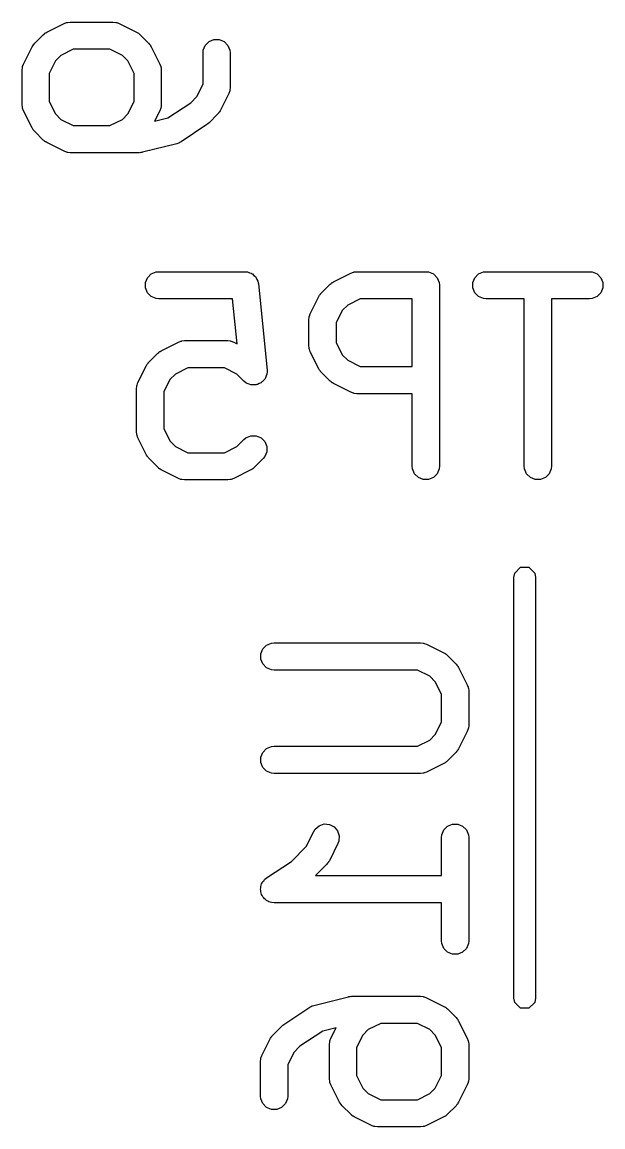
# Model space of a CAD drawing. Extents: x 3.97 to 7.47, y -4.85 to -2.95.
# Drawn here: x 5.7719 to 5.8983, y -3.9851 to -3.7448 of the extents above; entities that cross this region are included whole.
import ezdxf

# ---------------------------------------------------------------- set-up
doc = ezdxf.new("R2010")
doc.units = 0
doc.header["$MEASUREMENT"] = 0
doc.layers.add('BLACK', color=7, linetype='CONTINUOUS')

msp = doc.modelspace()

# ---------------------------------------------------------------- linework, layer by layer
at = {"layer": 'BLACK', "linetype": 'CONTINUOUS'}
for p, q in [((5.77728, -3.74701), (5.78103, -3.74513)), ((5.78103, -3.74513), (5.78157, -3.74492)), ((5.78157, -3.74492), (5.78167, -3.74492)), ((5.78167, -3.74492), (5.78177, -3.74488)), ((5.78177, -3.74488), (5.78235, -3.74482)), ((5.78235, -3.74482), (5.79172, -3.74482)), ((5.79172, -3.74482), (5.7923, -3.74488)), ((5.7923, -3.74488), (5.7924, -3.74492)), ((5.7924, -3.74492), (5.7925, -3.74492)), ((5.7925, -3.74492), (5.79304, -3.74513)), ((5.79304, -3.74513), (5.79679, -3.74701)), ((5.77464, -3.74943), (5.77651, -3.74756)), ((5.77651, -3.74756), (5.77674, -3.74737)), ((5.77674, -3.74737), (5.77679, -3.74731)), ((5.77679, -3.74731), (5.77688, -3.74726)), ((5.77688, -3.74726), (5.77696, -3.74719)), ((5.77696, -3.74719), (5.77703, -3.74716)), ((5.77703, -3.74716), (5.77728, -3.74701)), ((5.79679, -3.74701), (5.79704, -3.74716)), ((5.79704, -3.74716), (5.79711, -3.74719)), ((5.79711, -3.74719), (5.79719, -3.74726)), ((5.79719, -3.74726), (5.79728, -3.74731)), ((5.79728, -3.74731), (5.79733, -3.74737)), ((5.79733, -3.74737), (5.79756, -3.74756)), ((5.79756, -3.74756), (5.79943, -3.74943)), ((5.77221, -3.75395), (5.77408, -3.7502)), ((5.77408, -3.7502), (5.77424, -3.74995)), ((5.77424, -3.74995), (5.77427, -3.74988)), ((5.77427, -3.74988), (5.77433, -3.7498)), ((5.77433, -3.7498), (5.77439, -3.74971)), ((5.77439, -3.74971), (5.77445, -3.74966)), ((5.77445, -3.74966), (5.77464, -3.74943)), ((5.79943, -3.74943), (5.79962, -3.74966)), ((5.79962, -3.74966), (5.79968, -3.74971)), ((5.79968, -3.74971), (5.79973, -3.7498)), ((5.79973, -3.7498), (5.7998, -3.74988)), ((5.7998, -3.74988), (5.79983, -3.74995)), ((5.79983, -3.74995), (5.79999, -3.7502)), ((5.79999, -3.7502), (5.80186, -3.75395)), ((5.81132, -3.75095), (5.81176, -3.74988)), ((5.81176, -3.74988), (5.81258, -3.74907)), ((5.81258, -3.74907), (5.81364, -3.74863)), ((5.81364, -3.74863), (5.81479, -3.74863)), ((5.81479, -3.74863), (5.81586, -3.74907)), ((5.81586, -3.74907), (5.81667, -3.74988)), ((5.81667, -3.74988), (5.81711, -3.75095)), ((5.78035, -3.75207), (5.77915, -3.75327)), ((5.78304, -3.75072), (5.78035, -3.75207)), ((5.79102, -3.75072), (5.78304, -3.75072)), ((5.79372, -3.75207), (5.79102, -3.75072)), ((5.79492, -3.75327), (5.79372, -3.75207)), ((5.81127, -3.75152), (5.81132, -3.75095)), ((5.81127, -3.75832), (5.81127, -3.75152)), ((5.81711, -3.75095), (5.81717, -3.75152)), ((5.81717, -3.75152), (5.81717, -3.75902)), ((5.7719, -3.75527), (5.77195, -3.75469)), ((5.7719, -3.76277), (5.7719, -3.75527)), ((5.77195, -3.75469), (5.77199, -3.7546)), ((5.77199, -3.7546), (5.772, -3.75449)), ((5.772, -3.75449), (5.77221, -3.75395)), ((5.77915, -3.75327), (5.7778, -3.75597)), ((5.79627, -3.75597), (5.79492, -3.75327)), ((5.80186, -3.75395), (5.80207, -3.75449)), ((5.80207, -3.75449), (5.80208, -3.7546)), ((5.80208, -3.7546), (5.80212, -3.75469)), ((5.80212, -3.75469), (5.80217, -3.75527)), ((5.80217, -3.75527), (5.80217, -3.76277)), ((5.7778, -3.75597), (5.7778, -3.76207)), ((5.79627, -3.76207), (5.79627, -3.75597)), ((5.80992, -3.76102), (5.81127, -3.75832)), ((5.81707, -3.7598), (5.81686, -3.76034)), ((5.81711, -3.7596), (5.81707, -3.75969)), ((5.81707, -3.75969), (5.81707, -3.7598)), ((5.81717, -3.75902), (5.81711, -3.7596)), ((5.7778, -3.76207), (5.77915, -3.76477)), ((5.79492, -3.76477), (5.79627, -3.76207)), ((5.80363, -3.76565), (5.80859, -3.76235)), ((5.80859, -3.76235), (5.80992, -3.76102)), ((5.81686, -3.76034), (5.81499, -3.76409)), ((5.77195, -3.76335), (5.7719, -3.76277)), ((5.77199, -3.76344), (5.77195, -3.76335)), ((5.772, -3.76355), (5.77199, -3.76344)), ((5.77221, -3.76409), (5.772, -3.76355)), ((5.77408, -3.76784), (5.77221, -3.76409)), ((5.77915, -3.76477), (5.78035, -3.76597)), ((5.79372, -3.76597), (5.79492, -3.76477)), ((5.80186, -3.76409), (5.80072, -3.76638)), ((5.80207, -3.76355), (5.80186, -3.76409)), ((5.80208, -3.76344), (5.80207, -3.76355)), ((5.80212, -3.76335), (5.80208, -3.76344)), ((5.80217, -3.76277), (5.80212, -3.76335)), ((5.81443, -3.76486), (5.81256, -3.76673)), ((5.81462, -3.76463), (5.81443, -3.76486)), ((5.81468, -3.76458), (5.81462, -3.76463)), ((5.81473, -3.76449), (5.81468, -3.76458)), ((5.8148, -3.76441), (5.81473, -3.76449)), ((5.81483, -3.76434), (5.8148, -3.76441)), ((5.81499, -3.76409), (5.81483, -3.76434)), ((5.78035, -3.76597), (5.78304, -3.76732)), ((5.78304, -3.76732), (5.79102, -3.76732)), ((5.79102, -3.76732), (5.79372, -3.76597)), ((5.80072, -3.76638), (5.80363, -3.76565)), ((5.81211, -3.7671), (5.80648, -3.77085)), ((5.81233, -3.76692), (5.81211, -3.7671)), ((5.81211, -3.7671), (5.81211, -3.7671)), ((5.81211, -3.7671), (5.81211, -3.7671)), ((5.81256, -3.76673), (5.81233, -3.76692)), ((5.81256, -3.76673), (5.81256, -3.76673)), ((5.81256, -3.76673), (5.81256, -3.76673)), ((5.77424, -3.76809), (5.77408, -3.76784)), ((5.77427, -3.76816), (5.77424, -3.76809)), ((5.77433, -3.76824), (5.77427, -3.76816)), ((5.77439, -3.76833), (5.77433, -3.76824)), ((5.77445, -3.76838), (5.77439, -3.76833)), ((5.77464, -3.76861), (5.77445, -3.76838)), ((5.77651, -3.77048), (5.77464, -3.76861)), ((5.77674, -3.77067), (5.77651, -3.77048)), ((5.77679, -3.77073), (5.77674, -3.77067)), ((5.77688, -3.77078), (5.77679, -3.77073)), ((5.77696, -3.77085), (5.77688, -3.77078)), ((5.77703, -3.77088), (5.77696, -3.77085)), ((5.77728, -3.77104), (5.77703, -3.77088)), ((5.78103, -3.77291), (5.77728, -3.77104)), ((5.80556, -3.77126), (5.79806, -3.77313)), ((5.8059, -3.77114), (5.80556, -3.77126)), ((5.80597, -3.77112), (5.8059, -3.77114)), ((5.80604, -3.77109), (5.80597, -3.77112)), ((5.80611, -3.77106), (5.80604, -3.77109)), ((5.80616, -3.77102), (5.80611, -3.77106)), ((5.80648, -3.77085), (5.80616, -3.77102)), ((5.78157, -3.77312), (5.78103, -3.77291)), ((5.78167, -3.77312), (5.78157, -3.77312)), ((5.78177, -3.77316), (5.78167, -3.77312)), ((5.78235, -3.77322), (5.78177, -3.77316)), ((5.79735, -3.77322), (5.78235, -3.77322)), ((5.79745, -3.77321), (5.79735, -3.77322)), ((5.79749, -3.77322), (5.79745, -3.77321)), ((5.7977, -3.77319), (5.79749, -3.77322)), ((5.79792, -3.77316), (5.7977, -3.77319)), ((5.79796, -3.77315), (5.79792, -3.77316)), ((5.79806, -3.77313), (5.79796, -3.77315)), ((5.79872, -3.80148), (5.79916, -3.80041)), ((5.79916, -3.80041), (5.79998, -3.7996)), ((5.79998, -3.7996), (5.80104, -3.79916)), ((5.80104, -3.79916), (5.80162, -3.7991)), ((5.80162, -3.7991), (5.82037, -3.7991)), ((5.82037, -3.7991), (5.82058, -3.79912)), ((5.82058, -3.79912), (5.82065, -3.79911)), ((5.82065, -3.79911), (5.82072, -3.79914)), ((5.82072, -3.79914), (5.82094, -3.79916)), ((5.82094, -3.79916), (5.82134, -3.79932)), ((5.82134, -3.79932), (5.82175, -3.79945)), ((5.82175, -3.79945), (5.82187, -3.79954)), ((5.82187, -3.79954), (5.82201, -3.7996)), ((5.82201, -3.7996), (5.82231, -3.7999)), ((5.82231, -3.7999), (5.82265, -3.80018)), ((5.82265, -3.80018), (5.82272, -3.80031)), ((5.82272, -3.80031), (5.82282, -3.80041)), ((5.82282, -3.80041), (5.82299, -3.80081)), ((5.82299, -3.80081), (5.82319, -3.80119)), ((5.83967, -3.80129), (5.84342, -3.79941)), ((5.84342, -3.79941), (5.84396, -3.79921)), ((5.84396, -3.79921), (5.84406, -3.7992)), ((5.84406, -3.7992), (5.84416, -3.79916)), ((5.84416, -3.79916), (5.84474, -3.7991)), ((5.84474, -3.7991), (5.85974, -3.7991)), ((5.85974, -3.7991), (5.86031, -3.79916)), ((5.86031, -3.79916), (5.86138, -3.7996)), ((5.86138, -3.7996), (5.86219, -3.80041)), ((5.86219, -3.80041), (5.86263, -3.80148)), ((5.86996, -3.80148), (5.8704, -3.80041)), ((5.8704, -3.80041), (5.87122, -3.7996)), ((5.87122, -3.7996), (5.87228, -3.79916)), ((5.87228, -3.79916), (5.87286, -3.7991)), ((5.87286, -3.7991), (5.89536, -3.7991)), ((5.89536, -3.7991), (5.89593, -3.79916)), ((5.89593, -3.79916), (5.897, -3.7996)), ((5.897, -3.7996), (5.89781, -3.80041)), ((5.89781, -3.80041), (5.89825, -3.80148)), ((5.79872, -3.80263), (5.79872, -3.80148)), ((5.79916, -3.80369), (5.79872, -3.80263)), ((5.82319, -3.80119), (5.82323, -3.80141)), ((5.82323, -3.80141), (5.82326, -3.80148)), ((5.82326, -3.80148), (5.82326, -3.80155)), ((5.82326, -3.80155), (5.8233, -3.80176)), ((5.8233, -3.80176), (5.82518, -3.82051)), ((5.83703, -3.80371), (5.8389, -3.80184)), ((5.8389, -3.80184), (5.83913, -3.80165)), ((5.83913, -3.80165), (5.83918, -3.8016)), ((5.83918, -3.8016), (5.83927, -3.80154)), ((5.83927, -3.80154), (5.83935, -3.80147)), ((5.83935, -3.80147), (5.83942, -3.80144)), ((5.83942, -3.80144), (5.83967, -3.80129)), ((5.86263, -3.80148), (5.86269, -3.80205)), ((5.86269, -3.80205), (5.86269, -3.84142)), ((5.86996, -3.80263), (5.86996, -3.80148)), ((5.8704, -3.80369), (5.86996, -3.80263)), ((5.89825, -3.80263), (5.89781, -3.80369)), ((5.89825, -3.80148), (5.89825, -3.80263)), ((5.79998, -3.80451), (5.79916, -3.80369)), ((5.80104, -3.80495), (5.79998, -3.80451)), ((5.80162, -3.80501), (5.80104, -3.80495)), ((5.81769, -3.80501), (5.80162, -3.80501)), ((5.81867, -3.81478), (5.81769, -3.80501)), ((5.8346, -3.80823), (5.83647, -3.80448)), ((5.83647, -3.80448), (5.83663, -3.80423)), ((5.83663, -3.80423), (5.83666, -3.80416)), ((5.83666, -3.80416), (5.83672, -3.80408)), ((5.83672, -3.80408), (5.83678, -3.80399)), ((5.83678, -3.80399), (5.83684, -3.80394)), ((5.83684, -3.80394), (5.83703, -3.80371)), ((5.84543, -3.80501), (5.84274, -3.80635)), ((5.85678, -3.80501), (5.84543, -3.80501)), ((5.85678, -3.81972), (5.85678, -3.80501)), ((5.87122, -3.80451), (5.8704, -3.80369)), ((5.87228, -3.80495), (5.87122, -3.80451)), ((5.87286, -3.80501), (5.87228, -3.80495)), ((5.88115, -3.80501), (5.87286, -3.80501)), ((5.88115, -3.84142), (5.88115, -3.80501)), ((5.89536, -3.80501), (5.88706, -3.80501)), ((5.88706, -3.80501), (5.88706, -3.84142)), ((5.89593, -3.80495), (5.89536, -3.80501)), ((5.897, -3.80451), (5.89593, -3.80495)), ((5.89781, -3.80369), (5.897, -3.80451)), ((5.83439, -3.80877), (5.8346, -3.80823)), ((5.84154, -3.80755), (5.84019, -3.81025)), ((5.84274, -3.80635), (5.84154, -3.80755)), ((5.83429, -3.80955), (5.83434, -3.80898)), ((5.83429, -3.81518), (5.83429, -3.80955)), ((5.83434, -3.80898), (5.83438, -3.80888)), ((5.83438, -3.80888), (5.83439, -3.80877)), ((5.84019, -3.81025), (5.84019, -3.81448)), ((5.80217, -3.81628), (5.80592, -3.81441)), ((5.80592, -3.81441), (5.80646, -3.8142)), ((5.80646, -3.8142), (5.80657, -3.8142)), ((5.80657, -3.8142), (5.80667, -3.81416)), ((5.80667, -3.81416), (5.80724, -3.8141)), ((5.80724, -3.8141), (5.81662, -3.8141)), ((5.81662, -3.8141), (5.81719, -3.81416)), ((5.81719, -3.81416), (5.81729, -3.8142)), ((5.81729, -3.8142), (5.8174, -3.8142)), ((5.8174, -3.8142), (5.81794, -3.81441)), ((5.81794, -3.81441), (5.81867, -3.81478)), ((5.83434, -3.81575), (5.83429, -3.81518)), ((5.84019, -3.81448), (5.84154, -3.81718)), ((5.79953, -3.81871), (5.8014, -3.81684)), ((5.8014, -3.81684), (5.80163, -3.81665)), ((5.80163, -3.81665), (5.80168, -3.81659)), ((5.80168, -3.81659), (5.80177, -3.81654)), ((5.80177, -3.81654), (5.80185, -3.81647)), ((5.80185, -3.81647), (5.80192, -3.81644)), ((5.80192, -3.81644), (5.80217, -3.81628)), ((5.83438, -3.81585), (5.83434, -3.81575)), ((5.83439, -3.81596), (5.83438, -3.81585)), ((5.8346, -3.8165), (5.83439, -3.81596)), ((5.83647, -3.82025), (5.8346, -3.8165)), ((5.84154, -3.81718), (5.84274, -3.81837)), ((5.7971, -3.82323), (5.79898, -3.81948)), ((5.79898, -3.81948), (5.79913, -3.81923)), ((5.79913, -3.81923), (5.79916, -3.81916)), ((5.79916, -3.81916), (5.79923, -3.81908)), ((5.79923, -3.81908), (5.79929, -3.81899)), ((5.79929, -3.81899), (5.79934, -3.81894)), ((5.79934, -3.81894), (5.79953, -3.81871)), ((5.80794, -3.82), (5.80524, -3.82135)), ((5.81592, -3.82), (5.80794, -3.82)), ((5.81862, -3.82135), (5.81592, -3.82)), ((5.83663, -3.82049), (5.83647, -3.82025)), ((5.84274, -3.81837), (5.84543, -3.81972)), ((5.84543, -3.81972), (5.85678, -3.81972)), ((5.80404, -3.82255), (5.8027, -3.82525)), ((5.80524, -3.82135), (5.80404, -3.82255)), ((5.82015, -3.82289), (5.81862, -3.82135)), ((5.8247, -3.82244), (5.82439, -3.82275)), ((5.82475, -3.8223), (5.8247, -3.82244)), ((5.82485, -3.82219), (5.82475, -3.8223)), ((5.82497, -3.82178), (5.82485, -3.82219)), ((5.82514, -3.82138), (5.82497, -3.82178)), ((5.82518, -3.82109), (5.82514, -3.82123)), ((5.82514, -3.82123), (5.82514, -3.82138)), ((5.82518, -3.82051), (5.82518, -3.82109)), ((5.83666, -3.82057), (5.83663, -3.82049)), ((5.83672, -3.82065), (5.83666, -3.82057)), ((5.83678, -3.82074), (5.83672, -3.82065)), ((5.83684, -3.82079), (5.83678, -3.82074)), ((5.83703, -3.82101), (5.83684, -3.82079)), ((5.8389, -3.82289), (5.83703, -3.82101)), ((5.79679, -3.82455), (5.79685, -3.82397)), ((5.79679, -3.83392), (5.79679, -3.82455)), ((5.79685, -3.82397), (5.79689, -3.82388)), ((5.79689, -3.82388), (5.7969, -3.82377)), ((5.7969, -3.82377), (5.7971, -3.82323)), ((5.8206, -3.82326), (5.82015, -3.82289)), ((5.82074, -3.82331), (5.8206, -3.82326)), ((5.82085, -3.82341), (5.82074, -3.82331)), ((5.82127, -3.82353), (5.82085, -3.82341)), ((5.82166, -3.8237), (5.82127, -3.82353)), ((5.82181, -3.8237), (5.82166, -3.8237)), ((5.82196, -3.82374), (5.82181, -3.8237)), ((5.82238, -3.8237), (5.82196, -3.82374)), ((5.82282, -3.8237), (5.82238, -3.8237)), ((5.82295, -3.82364), (5.82282, -3.8237)), ((5.8231, -3.82362), (5.82295, -3.82364)), ((5.82348, -3.82342), (5.8231, -3.82362)), ((5.82388, -3.82326), (5.82348, -3.82342)), ((5.82399, -3.82315), (5.82388, -3.82326)), ((5.82412, -3.82308), (5.82399, -3.82315)), ((5.82439, -3.82275), (5.82412, -3.82308)), ((5.83913, -3.82307), (5.8389, -3.82289)), ((5.83918, -3.82313), (5.83913, -3.82307)), ((5.83927, -3.82319), (5.83918, -3.82313)), ((5.83935, -3.82326), (5.83927, -3.82319)), ((5.83942, -3.82329), (5.83935, -3.82326)), ((5.83967, -3.82344), (5.83942, -3.82329)), ((5.84342, -3.82532), (5.83967, -3.82344)), ((5.8027, -3.82525), (5.8027, -3.83323)), ((5.84396, -3.82552), (5.84342, -3.82532)), ((5.84406, -3.82553), (5.84396, -3.82552)), ((5.84416, -3.82557), (5.84406, -3.82553)), ((5.84474, -3.82563), (5.84416, -3.82557)), ((5.85678, -3.82563), (5.84474, -3.82563)), ((5.85678, -3.84142), (5.85678, -3.82563)), ((5.79685, -3.8345), (5.79679, -3.83392)), ((5.79689, -3.8346), (5.79685, -3.8345)), ((5.7969, -3.8347), (5.79689, -3.8346)), ((5.8027, -3.83323), (5.80404, -3.83592)), ((5.7971, -3.83524), (5.7969, -3.8347)), ((5.79898, -3.83899), (5.7971, -3.83524)), ((5.80404, -3.83592), (5.80524, -3.83712)), ((5.81862, -3.83712), (5.82015, -3.83559)), ((5.82015, -3.83559), (5.8206, -3.83522)), ((5.8206, -3.83522), (5.82166, -3.83478)), ((5.82166, -3.83478), (5.82282, -3.83478)), ((5.82282, -3.83478), (5.82388, -3.83522)), ((5.82388, -3.83522), (5.8247, -3.83603)), ((5.8247, -3.83603), (5.82514, -3.8371)), ((5.82514, -3.8371), (5.82514, -3.83825)), ((5.79913, -3.83924), (5.79898, -3.83899)), ((5.79916, -3.83931), (5.79913, -3.83924)), ((5.79923, -3.83939), (5.79916, -3.83931)), ((5.79929, -3.83948), (5.79923, -3.83939)), ((5.79934, -3.83954), (5.79929, -3.83948)), ((5.80524, -3.83712), (5.80794, -3.83847)), ((5.80794, -3.83847), (5.81592, -3.83847)), ((5.81592, -3.83847), (5.81862, -3.83712)), ((5.8247, -3.83931), (5.82433, -3.83976)), ((5.82514, -3.83825), (5.8247, -3.83931)), ((5.79953, -3.83976), (5.79934, -3.83954)), ((5.8014, -3.84164), (5.79953, -3.83976)), ((5.80163, -3.84182), (5.8014, -3.84164)), ((5.80168, -3.84188), (5.80163, -3.84182)), ((5.80177, -3.84194), (5.80168, -3.84188)), ((5.82218, -3.84188), (5.82209, -3.84194)), ((5.82223, -3.84182), (5.82218, -3.84188)), ((5.82245, -3.84164), (5.82223, -3.84182)), ((5.82433, -3.83976), (5.82245, -3.84164)), ((5.85684, -3.842), (5.85678, -3.84142)), ((5.86269, -3.84142), (5.86263, -3.842)), ((5.88121, -3.842), (5.88115, -3.84142)), ((5.88706, -3.84142), (5.887, -3.842)), ((5.80185, -3.842), (5.80177, -3.84194)), ((5.80192, -3.84203), (5.80185, -3.842)), ((5.80217, -3.84219), (5.80192, -3.84203)), ((5.80592, -3.84406), (5.80217, -3.84219)), ((5.80646, -3.84427), (5.80592, -3.84406)), ((5.80657, -3.84428), (5.80646, -3.84427)), ((5.80667, -3.84432), (5.80657, -3.84428)), ((5.81729, -3.84428), (5.81719, -3.84432)), ((5.8174, -3.84427), (5.81729, -3.84428)), ((5.81794, -3.84406), (5.8174, -3.84427)), ((5.82169, -3.84219), (5.81794, -3.84406)), ((5.82193, -3.84203), (5.82169, -3.84219)), ((5.82201, -3.842), (5.82193, -3.84203)), ((5.82209, -3.84194), (5.82201, -3.842)), ((5.85728, -3.84306), (5.85684, -3.842)), ((5.8581, -3.84388), (5.85728, -3.84306)), ((5.85916, -3.84432), (5.8581, -3.84388)), ((5.86138, -3.84388), (5.86031, -3.84432)), ((5.86219, -3.84306), (5.86138, -3.84388)), ((5.86263, -3.842), (5.86219, -3.84306)), ((5.88165, -3.84306), (5.88121, -3.842)), ((5.88247, -3.84388), (5.88165, -3.84306)), ((5.88353, -3.84432), (5.88247, -3.84388)), ((5.88575, -3.84388), (5.88468, -3.84432)), ((5.88656, -3.84306), (5.88575, -3.84388)), ((5.887, -3.842), (5.88656, -3.84306)), ((5.80724, -3.84438), (5.80667, -3.84432)), ((5.81662, -3.84438), (5.80724, -3.84438)), ((5.81719, -3.84432), (5.81662, -3.84438)), ((5.86031, -3.84432), (5.85916, -3.84432)), ((5.88468, -3.84432), (5.88353, -3.84432)), ((5.87908, -3.86467), (5.88035, -3.86339)), ((5.88035, -3.86339), (5.88216, -3.86339)), ((5.88216, -3.86339), (5.88344, -3.86467)), ((5.8789, -3.86557), (5.87908, -3.86467)), ((5.8789, -3.93152), (5.8789, -3.86557)), ((5.88344, -3.86467), (5.88362, -3.86557)), ((5.88362, -3.86557), (5.88362, -3.93152)), ((5.82427, -3.88113), (5.82508, -3.88032)), ((5.82508, -3.88032), (5.82615, -3.87988)), ((5.82615, -3.87988), (5.82672, -3.87982)), ((5.82672, -3.87982), (5.85859, -3.87982)), ((5.85859, -3.87982), (5.85917, -3.87988)), ((5.85917, -3.87988), (5.85927, -3.87992)), ((5.85927, -3.87992), (5.85937, -3.87993)), ((5.85937, -3.87993), (5.85991, -3.88013)), ((5.85991, -3.88013), (5.86366, -3.88201)), ((5.82383, -3.8822), (5.82427, -3.88113)), ((5.82383, -3.88335), (5.82383, -3.8822)), ((5.86366, -3.88201), (5.86391, -3.88216)), ((5.86391, -3.88216), (5.86398, -3.88219)), ((5.86398, -3.88219), (5.86406, -3.88226)), ((5.86406, -3.88226), (5.86415, -3.88231)), ((5.86415, -3.88231), (5.8642, -3.88237)), ((5.8642, -3.88237), (5.86443, -3.88256)), ((5.86443, -3.88256), (5.86631, -3.88443)), ((5.82427, -3.88441), (5.82383, -3.88335)), ((5.82508, -3.88523), (5.82427, -3.88441)), ((5.86631, -3.88443), (5.86649, -3.88466)), ((5.86649, -3.88466), (5.86655, -3.88471)), ((5.86655, -3.88471), (5.86661, -3.8848)), ((5.86661, -3.8848), (5.86667, -3.88488)), ((5.86667, -3.88488), (5.8667, -3.88495)), ((5.8667, -3.88495), (5.86686, -3.8852)), ((5.82615, -3.88567), (5.82508, -3.88523)), ((5.82672, -3.88573), (5.82615, -3.88567)), ((5.8579, -3.88573), (5.82672, -3.88573)), ((5.86059, -3.88707), (5.8579, -3.88573)), ((5.86179, -3.88827), (5.86059, -3.88707)), ((5.86686, -3.8852), (5.86873, -3.88895)), ((5.86314, -3.89097), (5.86179, -3.88827)), ((5.86873, -3.88895), (5.86894, -3.88949)), ((5.86894, -3.88949), (5.86895, -3.8896)), ((5.86895, -3.8896), (5.86899, -3.8897)), ((5.86899, -3.8897), (5.86905, -3.89027)), ((5.86314, -3.89707), (5.86314, -3.89097)), ((5.86905, -3.89027), (5.86905, -3.89777)), ((5.86179, -3.89977), (5.86314, -3.89707)), ((5.86873, -3.89909), (5.86686, -3.90284)), ((5.86894, -3.89855), (5.86873, -3.89909)), ((5.86895, -3.89845), (5.86894, -3.89855)), ((5.86899, -3.89835), (5.86895, -3.89845)), ((5.86905, -3.89777), (5.86899, -3.89835)), ((5.8579, -3.90232), (5.86059, -3.90097)), ((5.86059, -3.90097), (5.86179, -3.89977)), ((5.82383, -3.90469), (5.82427, -3.90363)), ((5.82427, -3.90363), (5.82508, -3.90281)), ((5.82508, -3.90281), (5.82615, -3.90237)), ((5.82615, -3.90237), (5.82672, -3.90232)), ((5.82672, -3.90232), (5.8579, -3.90232)), ((5.86631, -3.90361), (5.86443, -3.90548)), ((5.86649, -3.90338), (5.86631, -3.90361)), ((5.86655, -3.90333), (5.86649, -3.90338)), ((5.86661, -3.90324), (5.86655, -3.90333)), ((5.86667, -3.90316), (5.86661, -3.90324)), ((5.8667, -3.90309), (5.86667, -3.90316)), ((5.86686, -3.90284), (5.8667, -3.90309)), ((5.82383, -3.90585), (5.82383, -3.90469)), ((5.82427, -3.90691), (5.82383, -3.90585)), ((5.86366, -3.90604), (5.85991, -3.90791)), ((5.86391, -3.90588), (5.86366, -3.90604)), ((5.86398, -3.90585), (5.86391, -3.90588)), ((5.86406, -3.90578), (5.86398, -3.90585)), ((5.86415, -3.90573), (5.86406, -3.90578)), ((5.8642, -3.90567), (5.86415, -3.90573)), ((5.86443, -3.90548), (5.8642, -3.90567)), ((5.82508, -3.90773), (5.82427, -3.90691)), ((5.82615, -3.90817), (5.82508, -3.90773)), ((5.82672, -3.90822), (5.82615, -3.90817)), ((5.85859, -3.90822), (5.82672, -3.90822)), ((5.85917, -3.90817), (5.85859, -3.90822)), ((5.85927, -3.90813), (5.85917, -3.90817)), ((5.85937, -3.90812), (5.85927, -3.90813)), ((5.85991, -3.90791), (5.85937, -3.90812)), ((5.83367, -3.92414), (5.83533, -3.92082)), ((5.83533, -3.92082), (5.83564, -3.92033)), ((5.83564, -3.92033), (5.83651, -3.91958)), ((5.83651, -3.91958), (5.8376, -3.91921)), ((5.8376, -3.91921), (5.83875, -3.9193)), ((5.83875, -3.9193), (5.83978, -3.91981)), ((5.83978, -3.91981), (5.84054, -3.92068)), ((5.84054, -3.92068), (5.8409, -3.92177)), ((5.8632, -3.92157), (5.86364, -3.9205)), ((5.86364, -3.9205), (5.86445, -3.91969)), ((5.86445, -3.91969), (5.86552, -3.91925)), ((5.86552, -3.91925), (5.86667, -3.91925)), ((5.86667, -3.91925), (5.86773, -3.91969)), ((5.86773, -3.91969), (5.86855, -3.9205)), ((5.86855, -3.9205), (5.86899, -3.92157)), ((5.84061, -3.92346), (5.83874, -3.92721)), ((5.84082, -3.92292), (5.84061, -3.92346)), ((5.8409, -3.92177), (5.84082, -3.92292)), ((5.86314, -3.92214), (5.8632, -3.92157)), ((5.86314, -3.93044), (5.86314, -3.92214)), ((5.86899, -3.92157), (5.86905, -3.92214)), ((5.86905, -3.92214), (5.86905, -3.94464)), ((5.83047, -3.92735), (5.83367, -3.92414)), ((5.82508, -3.93093), (5.83047, -3.92735)), ((5.83818, -3.92798), (5.83573, -3.93044)), ((5.83837, -3.92775), (5.83818, -3.92798)), ((5.83843, -3.9277), (5.83837, -3.92775)), ((5.83849, -3.92761), (5.83843, -3.9277)), ((5.83855, -3.92753), (5.83849, -3.92761)), ((5.83858, -3.92746), (5.83855, -3.92753)), ((5.83874, -3.92721), (5.83858, -3.92746)), ((5.83573, -3.93044), (5.86314, -3.93044)), ((5.82377, -3.93339), (5.82383, -3.9331)), ((5.82383, -3.93282), (5.82394, -3.93255)), ((5.82383, -3.9331), (5.82383, -3.93282)), ((5.82394, -3.93255), (5.824, -3.93226)), ((5.824, -3.93226), (5.82416, -3.93202)), ((5.82416, -3.93202), (5.82427, -3.93175)), ((5.82427, -3.93175), (5.82447, -3.93154)), ((5.82447, -3.93154), (5.82464, -3.9313)), ((5.82464, -3.9313), (5.82508, -3.93094)), ((5.82508, -3.93094), (5.82508, -3.93093)), ((5.82508, -3.93094), (5.82508, -3.93094)), ((5.82508, -3.93094), (5.82508, -3.93094)), ((5.8789, -3.95711), (5.8789, -3.93152)), ((5.88362, -3.93152), (5.88362, -3.95711)), ((5.82383, -3.93368), (5.82377, -3.93339)), ((5.82383, -3.93397), (5.82383, -3.93368)), ((5.82394, -3.93423), (5.82383, -3.93397)), ((5.82399, -3.93452), (5.82394, -3.93423)), ((5.82416, -3.93476), (5.82399, -3.93452)), ((5.82427, -3.93503), (5.82416, -3.93476)), ((5.82447, -3.93524), (5.82427, -3.93503)), ((5.82463, -3.93548), (5.82447, -3.93524)), ((5.82488, -3.93564), (5.82463, -3.93548)), ((5.82508, -3.93585), (5.82488, -3.93564)), ((5.82535, -3.93596), (5.82508, -3.93585)), ((5.82559, -3.93612), (5.82535, -3.93596)), ((5.82588, -3.93618), (5.82559, -3.93612)), ((5.82615, -3.93629), (5.82588, -3.93618)), ((5.82672, -3.93634), (5.82615, -3.93629)), ((5.86314, -3.93634), (5.82672, -3.93634)), ((5.82672, -3.93634), (5.82672, -3.93634)), ((5.82672, -3.93634), (5.82672, -3.93634)), ((5.82672, -3.93634), (5.82672, -3.93634)), ((5.86314, -3.94464), (5.86314, -3.93634)), ((5.8632, -3.94522), (5.86314, -3.94464)), ((5.86364, -3.94628), (5.8632, -3.94522)), ((5.86899, -3.94522), (5.86855, -3.94628)), ((5.86905, -3.94464), (5.86899, -3.94522)), ((5.86445, -3.9471), (5.86364, -3.94628)), ((5.86552, -3.94754), (5.86445, -3.9471)), ((5.86667, -3.94754), (5.86552, -3.94754)), ((5.86773, -3.9471), (5.86667, -3.94754)), ((5.86855, -3.94628), (5.86773, -3.9471)), ((5.83538, -3.95865), (5.84288, -3.95677)), ((5.84288, -3.95677), (5.84298, -3.95676)), ((5.84298, -3.95676), (5.84302, -3.95674)), ((5.84302, -3.95674), (5.84324, -3.95672)), ((5.84324, -3.95672), (5.84345, -3.95669)), ((5.84345, -3.95669), (5.8435, -3.9567)), ((5.8435, -3.9567), (5.8436, -3.95669)), ((5.8436, -3.95669), (5.85859, -3.95669)), ((5.85859, -3.95669), (5.85917, -3.95674)), ((5.85917, -3.95674), (5.85927, -3.95678)), ((5.85927, -3.95678), (5.85937, -3.95679)), ((5.85937, -3.95679), (5.85991, -3.957)), ((5.85991, -3.957), (5.86366, -3.95887)), ((5.87908, -3.95801), (5.8789, -3.95711)), ((5.88362, -3.95711), (5.88344, -3.95801)), ((5.82883, -3.96281), (5.83446, -3.95906)), ((5.83446, -3.95906), (5.83478, -3.95889)), ((5.83478, -3.95889), (5.83484, -3.95884)), ((5.83484, -3.95884), (5.8349, -3.95882)), ((5.8349, -3.95882), (5.83497, -3.95878)), ((5.83497, -3.95878), (5.83504, -3.95877)), ((5.83504, -3.95877), (5.83538, -3.95865)), ((5.86366, -3.95887), (5.86391, -3.95903)), ((5.86391, -3.95903), (5.86398, -3.95906)), ((5.86398, -3.95906), (5.86406, -3.95912)), ((5.86406, -3.95912), (5.86415, -3.95918)), ((5.86415, -3.95918), (5.8642, -3.95924)), ((5.8642, -3.95924), (5.86443, -3.95943)), ((5.86443, -3.95943), (5.86631, -3.9613)), ((5.88035, -3.95929), (5.87908, -3.95801)), ((5.88216, -3.95929), (5.88035, -3.95929)), ((5.88344, -3.95801), (5.88216, -3.95929)), ((5.86631, -3.9613), (5.86649, -3.96153)), ((5.86649, -3.96153), (5.86655, -3.96158)), ((5.86655, -3.96158), (5.86661, -3.96167)), ((5.86661, -3.96167), (5.86667, -3.96175)), ((5.86667, -3.96175), (5.8667, -3.96182)), ((5.8667, -3.96182), (5.86686, -3.96207)), ((5.82651, -3.96505), (5.82838, -3.96317)), ((5.82838, -3.96317), (5.82839, -3.96317)), ((5.82839, -3.96317), (5.82862, -3.96298)), ((5.82839, -3.96317), (5.82839, -3.96317)), ((5.82862, -3.96298), (5.82883, -3.96281)), ((5.82883, -3.96281), (5.82883, -3.96281)), ((5.82883, -3.96281), (5.82883, -3.96281)), ((5.83731, -3.96425), (5.83235, -3.96756)), ((5.84023, -3.96352), (5.83731, -3.96425)), ((5.83908, -3.96582), (5.84023, -3.96352)), ((5.84722, -3.96394), (5.84602, -3.96514)), ((5.84992, -3.96259), (5.84722, -3.96394)), ((5.8579, -3.96259), (5.84992, -3.96259)), ((5.86059, -3.96394), (5.8579, -3.96259)), ((5.86179, -3.96514), (5.86059, -3.96394)), ((5.86686, -3.96207), (5.86873, -3.96582)), ((5.82408, -3.96957), (5.82596, -3.96582)), ((5.82596, -3.96582), (5.82611, -3.96557)), ((5.82611, -3.96557), (5.82614, -3.9655)), ((5.82614, -3.9655), (5.82621, -3.96542)), ((5.82621, -3.96542), (5.82626, -3.96533)), ((5.82626, -3.96533), (5.82632, -3.96528)), ((5.82632, -3.96528), (5.82651, -3.96505)), ((5.83877, -3.96714), (5.83882, -3.96656)), ((5.83882, -3.96656), (5.83887, -3.96646)), ((5.83887, -3.96636), (5.83908, -3.96582)), ((5.83887, -3.96646), (5.83887, -3.96636)), ((5.84602, -3.96514), (5.84467, -3.96783)), ((5.86314, -3.96783), (5.86179, -3.96514)), ((5.86873, -3.96582), (5.86894, -3.96636)), ((5.86894, -3.96636), (5.86895, -3.96646)), ((5.86895, -3.96646), (5.86899, -3.96656)), ((5.86899, -3.96656), (5.86905, -3.96714)), ((5.83102, -3.96889), (5.82968, -3.97158)), ((5.83235, -3.96756), (5.83102, -3.96889)), ((5.83877, -3.97464), (5.83877, -3.96714)), ((5.84467, -3.96783), (5.84467, -3.97394)), ((5.86314, -3.97394), (5.86314, -3.96783)), ((5.86905, -3.96714), (5.86905, -3.97464)), ((5.82377, -3.97089), (5.82383, -3.97031)), ((5.82377, -3.97839), (5.82377, -3.97089)), ((5.82383, -3.97031), (5.82387, -3.97021)), ((5.82387, -3.97011), (5.82408, -3.96957)), ((5.82387, -3.97021), (5.82387, -3.97011)), ((5.82968, -3.97158), (5.82968, -3.97839)), ((5.84467, -3.97394), (5.84602, -3.97664)), ((5.86179, -3.97664), (5.86314, -3.97394)), ((5.83882, -3.97521), (5.83877, -3.97464)), ((5.83887, -3.97531), (5.83882, -3.97521)), ((5.83887, -3.97542), (5.83887, -3.97531)), ((5.83908, -3.97596), (5.83887, -3.97542)), ((5.84095, -3.97971), (5.83908, -3.97596)), ((5.86873, -3.97596), (5.86686, -3.97971)), ((5.86894, -3.97542), (5.86873, -3.97596)), ((5.86895, -3.97531), (5.86894, -3.97542)), ((5.86899, -3.97521), (5.86895, -3.97531)), ((5.86905, -3.97464), (5.86899, -3.97521)), ((5.82383, -3.97896), (5.82377, -3.97839)), ((5.82968, -3.97839), (5.82962, -3.97896)), ((5.84602, -3.97664), (5.84722, -3.97783)), ((5.84722, -3.97783), (5.84992, -3.97918)), ((5.8579, -3.97918), (5.86059, -3.97783)), ((5.86059, -3.97783), (5.86179, -3.97664)), ((5.82427, -3.98003), (5.82383, -3.97896)), ((5.82508, -3.98084), (5.82427, -3.98003)), ((5.82615, -3.98128), (5.82508, -3.98084)), ((5.82836, -3.98084), (5.8273, -3.98128)), ((5.82918, -3.98003), (5.82836, -3.98084)), ((5.82962, -3.97896), (5.82918, -3.98003)), ((5.84111, -3.97995), (5.84095, -3.97971)), ((5.84114, -3.98003), (5.84111, -3.97995)), ((5.84121, -3.98011), (5.84114, -3.98003)), ((5.84126, -3.9802), (5.84121, -3.98011)), ((5.84132, -3.98025), (5.84126, -3.9802)), ((5.84151, -3.98047), (5.84132, -3.98025)), ((5.84338, -3.98235), (5.84151, -3.98047)), ((5.84992, -3.97918), (5.8579, -3.97918)), ((5.86631, -3.98047), (5.86443, -3.98235)), ((5.86649, -3.98025), (5.86631, -3.98047)), ((5.86655, -3.9802), (5.86649, -3.98025)), ((5.86661, -3.98011), (5.86655, -3.9802)), ((5.86667, -3.98003), (5.86661, -3.98011)), ((5.8667, -3.97995), (5.86667, -3.98003)), ((5.86686, -3.97971), (5.8667, -3.97995)), ((5.8273, -3.98128), (5.82615, -3.98128)), ((5.84361, -3.98253), (5.84338, -3.98235)), ((5.84366, -3.98259), (5.84361, -3.98253)), ((5.84375, -3.98265), (5.84366, -3.98259)), ((5.84383, -3.98272), (5.84375, -3.98265)), ((5.8439, -3.98275), (5.84383, -3.98272)), ((5.84415, -3.9829), (5.8439, -3.98275)), ((5.8479, -3.98478), (5.84415, -3.9829)), ((5.86366, -3.9829), (5.85991, -3.98478)), ((5.86391, -3.98275), (5.86366, -3.9829)), ((5.86398, -3.98272), (5.86391, -3.98275)), ((5.86406, -3.98265), (5.86398, -3.98272)), ((5.86415, -3.98259), (5.86406, -3.98265)), ((5.8642, -3.98253), (5.86415, -3.98259)), ((5.86443, -3.98235), (5.8642, -3.98253)), ((5.84844, -3.98498), (5.8479, -3.98478)), ((5.84855, -3.98499), (5.84844, -3.98498)), ((5.84864, -3.98503), (5.84855, -3.98499)), ((5.84922, -3.98509), (5.84864, -3.98503)), ((5.85859, -3.98509), (5.84922, -3.98509)), ((5.85917, -3.98503), (5.85859, -3.98509)), ((5.85927, -3.98499), (5.85917, -3.98503)), ((5.85937, -3.98498), (5.85927, -3.98499)), ((5.85991, -3.98478), (5.85937, -3.98498))]:
    msp.add_line(p, q, dxfattribs=at)

doc.saveas('drawing.dxf')
